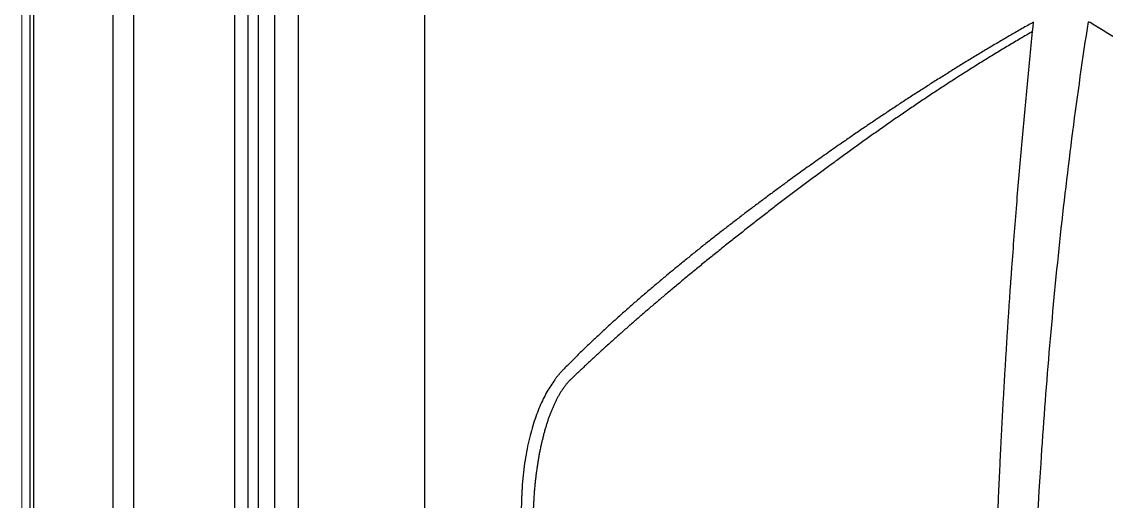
# Model space of a CAD drawing. Header units: inches. Extents: x 0 to 84, y -22 to 124.
# Drawn here: x 0 to 11.03, y 46.76 to 51.63 of the extents above; entities that cross this region are included whole.
import ezdxf

# ---------------------------------------------------------------- set-up
doc = ezdxf.new("R2010")
doc.units = ezdxf.units.IN
doc.header["$MEASUREMENT"] = 0
doc.layers.add('1', color=4, linetype='Continuous')

# ---------------------------------------------------------------- blocks, each defined once
blk = doc.blocks.new('2026 RELAY')
at = {"layer": '1', "linetype": 'Continuous', "lineweight": 18}
blk.add_line((0, 5.882), (0, 78.2), dxfattribs=at)
at = {"layer": '1', "color": 3, "linetype": 'Continuous', "lineweight": 25}
for p, q in [((0.085, 11.728), (0.085, 72.354)), ((0.125, 11.728), (0.125, 72.354)), ((0.926, 72.354), (0.926, 11.728)), ((1.141, 11.728), (1.141, 72.354)), ((2.166, 69.789), (2.166, 32.415)), ((2.303, 32.415), (2.303, 69.789)), ((2.405, 61.461), (2.405, 33.082)), ((2.571, 61.461), (2.571, 33.161)), ((2.811, 61.461), (2.811, 33.161)), ((4.101, 31.591), (4.101, 52.765))]:
    blk.add_line(p, q, dxfattribs=at)
at = {"layer": '1', "color": 3, "linetype": 'Continuous', "lineweight": 25, "flags": 128}
blk.add_lwpolyline([(10.282, 51.033), (10.287, 51.081), (10.292, 51.129)], dxfattribs=at)
at = {"layer": '1', "color": 3, "linetype": 'Continuous', "lineweight": 25}
for points, knots in [([(10.262, 51.112), (10.243, 51.101), (10.204, 51.079), (10.146, 51.046), (10.088, 51.013), (10.031, 50.979), (9.974, 50.946), (9.917, 50.913), (9.86, 50.879), (9.804, 50.846), (9.748, 50.812), (9.692, 50.778), (9.636, 50.744), (9.58, 50.71), (9.525, 50.676), (9.47, 50.642), (9.415, 50.608), (9.361, 50.574), (9.306, 50.54), (9.252, 50.505), (9.198, 50.471), (9.144, 50.436), (9.09, 50.402), (9.037, 50.367), (8.983, 50.332), (8.93, 50.297), (8.877, 50.262), (8.824, 50.227), (8.771, 50.192), (8.719, 50.157), (8.666, 50.122), (8.614, 50.087), (8.562, 50.051), (8.51, 50.016), (8.458, 49.981), (8.407, 49.945), (8.372, 49.921), (8.355, 49.909)], [0, 0, 0, 0, 0.028143, 0.056312, 0.084505, 0.112724, 0.140968, 0.169236, 0.19753, 0.225848, 0.254192, 0.282561, 0.310955, 0.339373, 0.367817, 0.396286, 0.42478, 0.4533, 0.481844, 0.510413, 0.539008, 0.567628, 0.596273, 0.624943, 0.653639, 0.68236, 0.711106, 0.739879, 0.768676, 0.7975, 0.82635, 0.855225, 0.884127, 0.913056, 0.94201, 0.970992, 1, 1, 1, 1]), ([(10.232, 42.763), (10.235, 43.305), (10.258, 44.6), (10.354, 46.646), (10.511, 48.521), (10.687, 50.016), (10.793, 50.761), (10.85, 51.133)], [0.5348894, 0.5348894, 0.5348894, 0.5348894, 0.625, 0.75, 0.875, 0.9375, 1, 1, 1, 1]), ([(12.464, 50.163), (12.464, 50.163), (12.42, 50.189), (12.332, 50.242), (12.154, 50.349), (11.928, 50.485), (11.655, 50.649), (11.384, 50.812), (11.159, 50.947), (11.004, 51.04), (10.916, 51.093), (10.872, 51.12), (10.85, 51.133)], [0, 0, 0, 0, 0.000301, 0.031551, 0.062801, 0.125301, 0.187801, 0.250301, 0.312801, 0.344051, 0.359676, 0.375301, 0.375301, 0.375301, 0.375301]), ([(10.282, 51.033), (10.262, 51.021), (10.22, 50.997), (10.158, 50.961), (10.097, 50.925), (10.036, 50.889), (9.974, 50.852), (9.914, 50.815), (9.853, 50.778), (9.793, 50.741), (9.733, 50.704), (9.673, 50.666), (9.613, 50.628), (9.553, 50.591), (9.494, 50.552), (9.435, 50.514), (9.376, 50.476), (9.317, 50.437), (9.259, 50.399), (9.2, 50.36), (9.142, 50.321), (9.084, 50.282), (9.027, 50.243), (8.969, 50.204), (8.911, 50.164), (8.854, 50.125), (8.797, 50.085), (8.74, 50.045), (8.683, 50.005), (8.627, 49.965), (8.57, 49.925), (8.514, 49.885), (8.458, 49.845), (8.402, 49.805), (8.346, 49.764), (8.29, 49.724), (8.235, 49.683), (8.179, 49.642), (8.124, 49.602), (8.069, 49.561), (8.014, 49.52), (7.96, 49.479), (7.905, 49.438), (7.851, 49.397), (7.796, 49.356), (7.742, 49.315), (7.689, 49.274), (7.635, 49.233), (7.581, 49.192), (7.528, 49.15), (7.475, 49.109), (7.422, 49.068), (7.369, 49.026), (7.317, 48.985), (7.264, 48.944), (7.212, 48.902), (7.16, 48.861), (7.108, 48.819), (7.057, 48.778), (7.005, 48.736), (6.954, 48.695), (6.903, 48.653), (6.852, 48.612), (6.802, 48.57), (6.752, 48.529), (6.702, 48.487), (6.652, 48.446), (6.588, 48.393), (6.512, 48.328), (6.423, 48.252), (6.334, 48.177), (6.247, 48.101), (6.161, 48.025), (6.075, 47.95), (5.991, 47.874), (5.908, 47.799), (5.826, 47.724), (5.746, 47.649), (5.666, 47.575), (5.614, 47.525), (5.588, 47.501)], [0, 0, 0, 0, 0.011365, 0.022731, 0.034096, 0.045461, 0.056826, 0.068191, 0.079556, 0.09092, 0.102284, 0.113648, 0.125012, 0.136376, 0.147739, 0.159102, 0.170465, 0.181828, 0.193191, 0.204554, 0.215917, 0.22728, 0.238643, 0.250007, 0.261371, 0.272734, 0.284098, 0.295463, 0.306827, 0.318191, 0.329555, 0.34092, 0.352284, 0.363648, 0.375012, 0.386376, 0.39774, 0.409104, 0.420467, 0.431831, 0.443194, 0.454558, 0.465921, 0.477284, 0.488647, 0.500011, 0.511374, 0.522737, 0.5341, 0.545463, 0.556826, 0.568189, 0.579552, 0.590915, 0.602277, 0.61364, 0.625003, 0.636365, 0.647727, 0.65909, 0.670452, 0.681814, 0.693176, 0.704539, 0.715901, 0.727263, 0.738626, 0.749988, 0.77082, 0.791653, 0.812486, 0.833319, 0.854152, 0.874986, 0.895819, 0.916654, 0.937488, 0.958324, 0.979161, 1, 1, 1, 1]), ([(9.929, 46.129), (9.931, 46.191), (9.937, 46.315), (9.945, 46.499), (9.954, 46.68), (9.962, 46.859), (9.971, 47.034), (9.981, 47.207), (9.99, 47.376), (10, 47.543), (10.01, 47.707), (10.02, 47.868), (10.03, 48.026), (10.04, 48.181), (10.05, 48.334), (10.061, 48.483), (10.083, 48.796), (10.119, 49.262), (10.162, 49.776), (10.198, 50.172), (10.225, 50.462), (10.253, 50.749), (10.273, 50.939), (10.282, 51.033)], [0, 0, 0, 0, 0.038078, 0.075569, 0.112474, 0.148791, 0.184522, 0.219666, 0.254223, 0.288194, 0.321578, 0.354375, 0.386586, 0.418211, 0.449249, 0.479701, 0.509567, 0.640934, 0.764461, 0.82438, 0.883609, 0.942149, 1, 1, 1, 1]), ([(8.355, 49.909), (8.332, 49.893), (8.285, 49.861), (8.216, 49.812), (8.146, 49.763), (8.077, 49.714), (8.008, 49.665), (7.939, 49.616), (7.871, 49.567), (7.793, 49.51), (7.705, 49.445), (7.607, 49.374), (7.51, 49.301), (7.413, 49.229), (7.317, 49.156), (7.221, 49.082), (7.126, 49.008), (7.031, 48.934), (6.936, 48.86), (6.842, 48.785), (6.749, 48.709), (6.656, 48.633), (6.563, 48.557), (6.472, 48.48), (6.381, 48.403), (6.29, 48.326), (6.201, 48.248), (6.112, 48.169), (6.024, 48.091), (5.937, 48.011), (5.851, 47.931), (5.795, 47.878), (5.767, 47.851)], [0, 0, 0, 0, 0.024188, 0.048407, 0.072656, 0.096937, 0.121249, 0.145592, 0.169968, 0.194375, 0.229628, 0.265005, 0.300507, 0.336135, 0.37189, 0.407772, 0.443783, 0.479923, 0.516192, 0.552593, 0.589125, 0.625791, 0.662591, 0.699526, 0.736598, 0.773808, 0.811155, 0.848642, 0.886268, 0.924036, 0.961946, 1, 1, 1, 1]), ([(5.767, 47.851), (5.752, 47.838), (5.724, 47.81), (5.682, 47.77), (5.64, 47.728), (5.598, 47.687), (5.557, 47.646), (5.529, 47.619), (5.516, 47.605)], [0, 0, 0, 0, 0.16603, 0.332313, 0.49885, 0.665643, 0.832692, 1, 1, 1, 1]), ([(5.516, 47.605), (5.512, 47.601), (5.505, 47.594), (5.494, 47.582), (5.483, 47.57), (5.473, 47.558), (5.462, 47.545), (5.452, 47.533), (5.441, 47.52), (5.421, 47.493), (5.391, 47.45), (5.351, 47.387), (5.314, 47.319), (5.266, 47.219), (5.223, 47.105), (5.184, 46.978), (5.157, 46.874), (5.134, 46.764), (5.115, 46.647), (5.1, 46.523), (5.091, 46.423), (5.087, 46.35), (5.085, 46.307), (5.083, 46.263), (5.082, 46.218), (5.081, 46.173), (5.081, 46.144), (5.081, 46.129)], [0, 0, 0, 0, 0.015844, 0.031621, 0.047334, 0.062983, 0.078572, 0.094101, 0.109572, 0.124988, 0.187999, 0.249563, 0.313107, 0.374788, 0.499352, 0.562942, 0.624385, 0.687795, 0.749484, 0.812575, 0.874947, 0.895662, 0.91639, 0.93716, 0.958, 0.978938, 1, 1, 1, 1]), ([(5.588, 47.501), (5.585, 47.498), (5.579, 47.492), (5.57, 47.483), (5.561, 47.473), (5.553, 47.463), (5.544, 47.453), (5.535, 47.442), (5.527, 47.432), (5.518, 47.42), (5.51, 47.409), (5.502, 47.397), (5.494, 47.385), (5.486, 47.373), (5.478, 47.36), (5.47, 47.347), (5.462, 47.334), (5.455, 47.32), (5.447, 47.307), (5.44, 47.292), (5.433, 47.278), (5.425, 47.263), (5.418, 47.249), (5.411, 47.233), (5.404, 47.218), (5.398, 47.202), (5.391, 47.186), (5.384, 47.17), (5.378, 47.153), (5.371, 47.137), (5.365, 47.12), (5.359, 47.102), (5.353, 47.085), (5.347, 47.067), (5.341, 47.049), (5.336, 47.031), (5.33, 47.013), (5.324, 46.994), (5.319, 46.975), (5.314, 46.956), (5.309, 46.937), (5.304, 46.918), (5.299, 46.898), (5.294, 46.878), (5.289, 46.858), (5.285, 46.838), (5.28, 46.817), (5.276, 46.797), (5.271, 46.776), (5.267, 46.755), (5.263, 46.733), (5.259, 46.712), (5.256, 46.691), (5.252, 46.669), (5.248, 46.647), (5.245, 46.625), (5.242, 46.603), (5.238, 46.58), (5.235, 46.558), (5.232, 46.535), (5.23, 46.512), (5.227, 46.489), (5.224, 46.466), (5.222, 46.443), (5.219, 46.419), (5.217, 46.396), (5.215, 46.372), (5.213, 46.348), (5.211, 46.324), (5.21, 46.3), (5.208, 46.276), (5.207, 46.252), (5.205, 46.227), (5.204, 46.203), (5.203, 46.178), (5.202, 46.153), (5.202, 46.137), (5.201, 46.129)], [0, 0, 0, 0, 0.013823, 0.027614, 0.041375, 0.055106, 0.06881, 0.082485, 0.096135, 0.109759, 0.123358, 0.136933, 0.150485, 0.164015, 0.177523, 0.191011, 0.204478, 0.217926, 0.231356, 0.244768, 0.258162, 0.27154, 0.284902, 0.298249, 0.311581, 0.324899, 0.338203, 0.351495, 0.364774, 0.378041, 0.391297, 0.404542, 0.417777, 0.431002, 0.444219, 0.457426, 0.470625, 0.483817, 0.497002, 0.51018, 0.523352, 0.536518, 0.54968, 0.562838, 0.575992, 0.589143, 0.602292, 0.61544, 0.628587, 0.641734, 0.654882, 0.668031, 0.681183, 0.694338, 0.707497, 0.720661, 0.733831, 0.747007, 0.760191, 0.773383, 0.786585, 0.799797, 0.813021, 0.826257, 0.839507, 0.852771, 0.866052, 0.879349, 0.892665, 0.906, 0.919355, 0.932733, 0.946134, 0.95956, 0.973012, 0.986492, 1, 1, 1, 1])]:
    blk.add_open_spline(points, degree=3, knots=knots, dxfattribs=at)
blk.add_open_spline([(10.292, 51.129), (10.282, 51.123), (10.272, 51.117), (10.262, 51.112)], degree=3, dxfattribs=at)

msp = doc.modelspace()

# ---------------------------------------------------------------- block references
msp.add_blockref('2026 RELAY', (0, 0.5))

doc.saveas('drawing.dxf')
